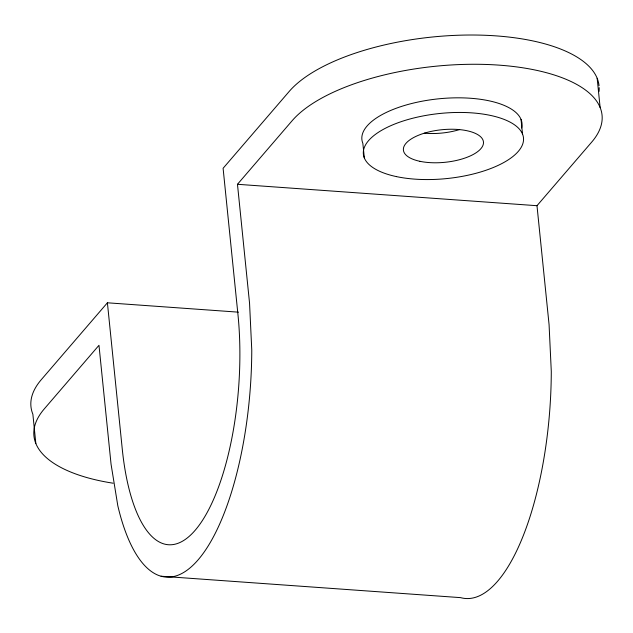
<?xml version="1.0" encoding="UTF-8"?>
<svg xmlns="http://www.w3.org/2000/svg" width="633" height="633" viewBox="0 0 633 633"><rect width="100%" height="100%" fill="white"/><g stroke="black" fill="none" stroke-linecap="round" stroke-linejoin="round"><path stroke-width="0.95" d="M238.451 312.164L107.404 302.796L41.295 379.658A160.924 65.452 -5.8 0 0 32.869 414.219L35.836 443.472M113.141 483.208A160.924 65.452 -5.8 0 1 44.27 408.91L98.977 345.301L111.06 464.226L117.809 505.735A195.803 70.469 -85.9 0 0 198.184 559.762A195.803 70.469 -85.9 0 0 251.768 349.986L249.552 303.215L237.47 184.29L292.177 120.681A160.924 65.452 -5.8 0 1 498.931 65.128A160.924 65.452 -5.8 0 1 591.705 142.093L536.99 205.701L549.072 324.626L551.288 371.397A195.803 70.469 -85.9 0 1 460.618 597.639L161.091 576.228M237.47 184.29L536.99 205.701M597.164 78.27L600.131 107.523M521.038 119.455L522.526 134.077M364.331 157.941L362.844 143.311A80.462 32.726 -5.8 0 1 439.611 98.724A80.462 32.726 -5.8 0 1 521.647 127.977M107.404 302.796L122.264 449.058A163.338 58.782 -85.9 0 0 195.186 530.256A163.338 58.782 -85.9 0 0 237.953 314.546L223.101 168.291L289.21 91.429A160.924 65.452 -5.8 0 1 464.495 35.076A160.924 65.452 -5.8 0 1 599.055 85.716M599.19 87.623A160.924 65.452 -5.8 0 1 599.055 91.468M459.661 129.551A40.235 16.363 -5.8 0 1 424.276 133.159M419.972 161.32A40.235 16.363 -5.8 0 0 483.28 144.308A40.235 16.363 -5.8 0 0 427.03 132.408A40.235 16.363 -5.8 0 0 419.972 161.32M396.519 176.623A80.462 32.726 -5.8 0 0 523.135 142.607A80.462 32.726 -5.8 0 0 410.627 118.798A80.462 32.726 -5.8 0 0 396.519 176.623"/></g></svg>
